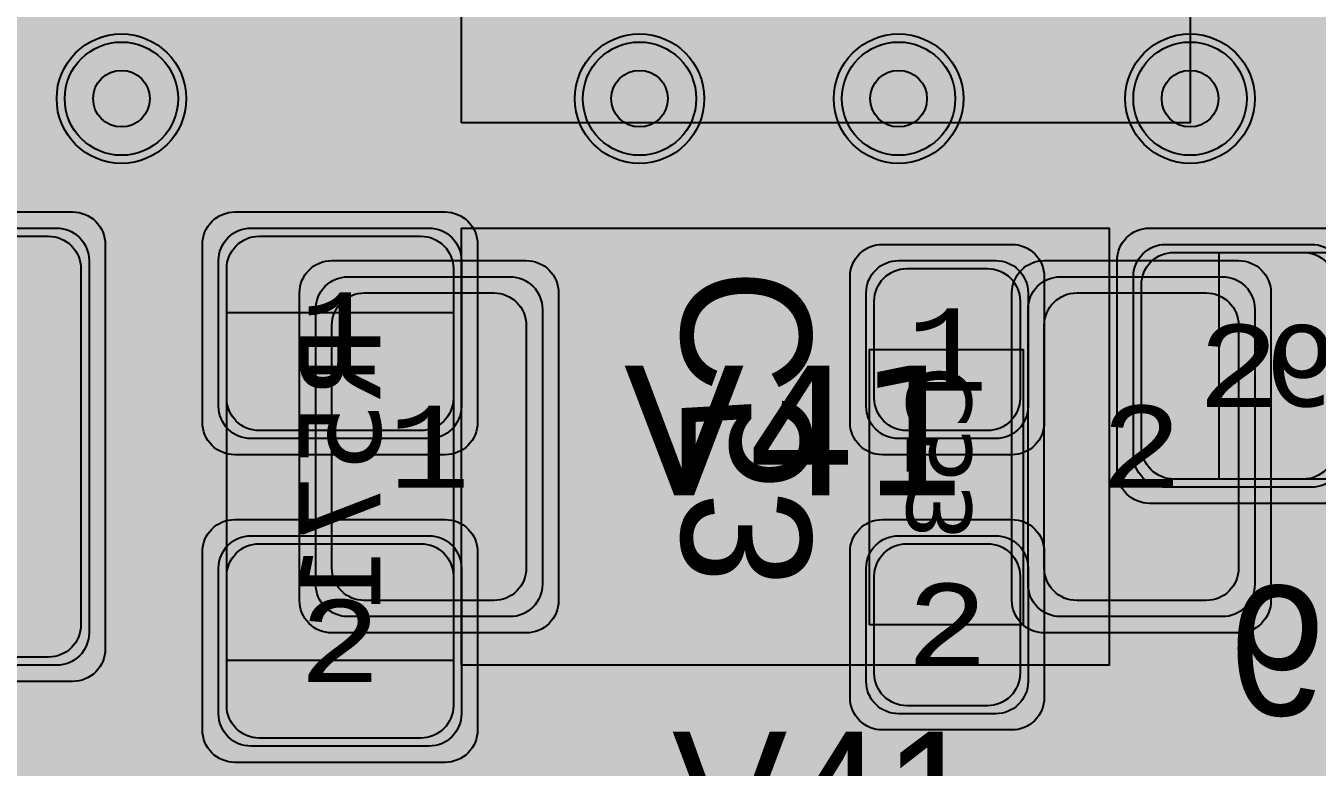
# Model space of a CAD drawing. Extents: x -28 to 199, y -61 to 255.
# Drawn here: x 25.81 to 33.79, y 199.27 to 203.85 of the extents above; entities that cross this region are included whole.
import ezdxf
from ezdxf.enums import TextEntityAlignment as Align

# ---------------------------------------------------------------- set-up
doc = ezdxf.new("R2010")
doc.units = 0
doc.header["$MEASUREMENT"] = 0
for name, color, linetype in [('ASSEMBLY_OUTLINES_BTM', 191, 'CONTINUOUS'), ('ASSEMBLY_OUTLINES_TOP', 102, 'CONTINUOUS'), ('ASSEMBLY_PART_NUMBERS_BTM', 191, 'CONTINUOUS'), ('ASSEMBLY_PART_NUMBERS_TOP', 102, 'CONTINUOUS'), ('ASSEMBLY_REF_DES_BTM', 191, 'CONTINUOUS'), ('ASSEMBLY_REF_DES_TOP', 102, 'CONTINUOUS'), ('DRILL_DRAWING', 21, 'CONTINUOUS'), ('GENERATED_SILKSCREEN_BTM', 255, 'CONTINUOUS'), ('GENERATED_SILKSCREEN_TOP', 140, 'CONTINUOUS'), ('PART_PADS_SMD_BTM', 10, 'CONTINUOUS'), ('PART_PADS_SMD_TOP', 150, 'CONTINUOUS'), ('PIN_NUMBERS_BTM', 8, 'CONTINUOUS'), ('PIN_NUMBERS_TOP', 8, 'CONTINUOUS'), ('PLACEMENT_OUTLINES_BTM', 222, 'CONTINUOUS'), ('PLACEMENT_OUTLINES_TOP', 130, 'CONTINUOUS'), ('PLANE_SHAPES_LAYER_2', 230, 'CONTINUOUS'), ('PLANE_SHAPES_LAYER_3', 81, 'CONTINUOUS'), ('SILKSCREEN_OUTLINES_BTM', 211, 'CONTINUOUS'), ('SILKSCREEN_OUTLINES_TOP', 150, 'CONTINUOUS'), ('SILKSCREEN_REF_DES_BTM', 211, 'CONTINUOUS'), ('SILKSCREEN_REF_DES_TOP', 150, 'CONTINUOUS'), ('SOLDERMASK_PADS_BTM', 12, 'CONTINUOUS'), ('SOLDERMASK_PADS_TOP', 180, 'CONTINUOUS'), ('SOLDERPASTE_PADS_BTM', 12, 'CONTINUOUS'), ('SOLDERPASTE_PADS_TOP', 180, 'CONTINUOUS'), ('TRACES_LAYER_BOTTOM', 10, 'CONTINUOUS'), ('TRACES_LAYER_TOP', 150, 'CONTINUOUS'), ('VIA_HOLES_LAYER_2', 30, 'CONTINUOUS'), ('VIA_HOLES_LAYER_3', 30, 'CONTINUOUS'), ('VIA_HOLES_LAYER_BOTTOM', 30, 'CONTINUOUS'), ('VIA_HOLES_LAYER_TOP', 30, 'CONTINUOUS'), ('VIA_PADS_LAYER_2', 230, 'CONTINUOUS'), ('VIA_PADS_LAYER_3', 81, 'CONTINUOUS'), ('VIA_PADS_LAYER_BOTTOM', 10, 'CONTINUOUS'), ('VIA_PADS_LAYER_TOP', 150, 'CONTINUOUS')]:
    doc.layers.add(name, color=color, linetype=linetype)
doc.styles.add('COURIER_NEW', font='COUR.TTF')
doc.styles.add('VERDANA', font='verdana.TTF')
doc.styles.add('VERIBEST_GERBER_0', font='txt')

msp = doc.modelspace()

# ---------------------------------------------------------------- hatches: boundary and pattern name
at = {"layer": 'PLANE_SHAPES_LAYER_2'}
h = msp.add_hatch(color=256, dxfattribs=at)
h.paths.add_polyline_path([(169.5, 129.25), (149.5, 129.25), (142.25, 122), (142.25, 90.5), (147.5, 90.5), (147.5, 80), (154, 80), (154, 69.25), (131.75, 69.25), (131.75, 73.25), (121.25, 73.25), (121.25, 81), (110.5, 81), (110.5, 125.75), (106.5, 125.75), (106.5, 128.75), (93.5, 128.75), (93.5, 120.25), (91.75, 120.25), (91.75, 121.5), (80, 121.5), (80, 118.25), (73.25, 118.25), (73.25, 124.5), (67.5, 124.5), (67.5, 128), (57.75, 128), (57.75, 120.25), (55.25, 120.25), (55.25, 121.5), (47.5, 121.5), (47.5, 119), (35, 119), (35, 134.75), (32.75, 134.75), (32.75, 159.75), (29.25, 159.75), (29.25, 175.25), (22.5, 175.25), (22.5, 195.25), (17.25, 195.25), (17.25, 198), (22.5, 198), (22.5, 216.5), (40.25, 216.5), (40.25, 235.5), (54.5, 235.5), (54.5, 254), (87.25, 254), (87.25, 236.25), (86.25, 236.25), (86.25, 228.75), (81, 228.75), (81, 218.75), (95.25, 218.75), (95.25, 194.5), (87, 194.5), (87, 172), (131.1, 172), (131.1, 208.75), (115.5, 208.75), (115.5, 213.75), (106.75, 213.75), (106.75, 218.75), (110.25, 222.25), (110.25, 226.25), (142.5, 226.25), (142.5, 221.5), (160.5, 221.5), (160.5, 240.75), (169.5, 240.75)])
h.paths.add_polyline_path([(35.5, 149.5), (41.75, 149.5), (41.75, 152), (39.25, 152), (39.25, 154), (37.75, 154), (37.75, 152), (35.5, 152)], flags=16)
h.paths.add_polyline_path([(37.5, 125.75), (37.5, 128.75), (42.75, 128.75), (42.75, 125.75)], flags=16)
h.paths.add_polyline_path([(52, 127.75), (52, 130.75), (54.25, 130.75), (54.25, 127.75)], flags=16)
h.paths.add_polyline_path([(50.75, 219.5), (50.75, 226.5), (71.75, 226.5), (71.75, 219.5)], flags=16)
h.paths.add_polyline_path([(66.5, 150.75), (66.5, 177.5), (72.25, 177.5), (72.25, 150.75)], flags=16)
h.paths.add_polyline_path([(47.25, 185.25), (73, 185.25), (73, 188.25), (70.25, 188.25), (70.25, 191), (47.25, 191)], flags=16)
h.paths.add_polyline_path([(84.5, 208), (84.5, 212.75), (85, 212.75), (85, 208)], flags=16)
h.paths.add_polyline_path([(61.5, 137.25), (87.75, 137.25), (87.75, 140.5), (84.75, 140.5), (84.75, 143), (61.5, 143)], flags=16)
h.paths.add_polyline_path([(88.75, 127), (88.75, 130), (91, 130), (91, 127)], flags=16)
h.paths.add_polyline_path([(85.5, 130.25), (85.5, 132.5), (91, 132.5), (91, 130.25)], flags=16)
h.paths.add_polyline_path([(108.75, 142.25), (135.75, 142.25), (135.75, 145.75), (132.25, 145.75), (132.25, 149), (108.75, 149)], flags=16)
h.paths.add_polyline_path([(114.25, 126.75), (140.75, 126.75), (140.75, 129.75), (137.25, 129.75), (137.25, 133), (114.25, 133)], flags=16)
h.paths.add_polyline_path([(155.25, 180.25), (166.25, 180.25), (166.25, 186.25), (152.25, 186.25), (152.25, 183), (155.25, 183)], flags=16)
at = {"layer": 'PLANE_SHAPES_LAYER_3'}
h = msp.add_hatch(color=256, dxfattribs=at)
h.paths.add_polyline_path([(169.5, 129.25), (149.5, 129.25), (142.25, 122), (142.25, 90.5), (147.5, 90.5), (147.5, 80), (154, 80), (154, 69.25), (131.75, 69.25), (131.75, 73.25), (121.25, 73.25), (121.25, 81), (110.5, 81), (110.5, 125.75), (106.5, 125.75), (106.5, 128.75), (93.5, 128.75), (93.5, 120.25), (91.75, 120.25), (91.75, 121.5), (80, 121.5), (80, 118.25), (73.25, 118.25), (73.25, 124.5), (67.5, 124.5), (67.5, 127.75), (58.25, 127.75), (58.25, 130.25), (88.75, 130.25), (88.75, 127), (91, 127), (91, 132.5), (55, 132.5), (55, 131.25), (52, 131.25), (52, 127.75), (55, 127.75), (55, 127.25), (57.75, 127.25), (57.75, 120.25), (55.25, 120.25), (55.25, 121.5), (47.5, 121.5), (47.5, 119), (35, 119), (35, 134.75), (32.75, 134.75), (32.75, 159.75), (29.25, 159.75), (29.25, 175.25), (22.5, 175.25), (22.5, 195.25), (17.25, 195.25), (17.25, 198), (22.5, 198), (22.5, 216.5), (40.25, 216.5), (40.25, 235.5), (54.5, 235.5), (54.5, 254), (87.25, 254), (87.25, 236.25), (86.25, 236.25), (86.25, 228.75), (81, 228.75), (81, 218.75), (95.25, 218.75), (95.25, 194.5), (87, 194.5), (87, 172), (131.1, 172), (131.1, 208.75), (115.5, 208.75), (115.5, 213.75), (106.75, 213.75), (106.75, 218.75), (110.25, 222.25), (110.25, 226.25), (142.5, 226.25), (142.5, 221.5), (160.5, 221.5), (160.5, 240.75), (169.5, 240.75)])
h.paths.add_polyline_path([(35.5, 149.5), (41.75, 149.5), (41.75, 152), (39.25, 152), (39.25, 154), (37.75, 154), (37.75, 152), (35.5, 152)], flags=16)
h.paths.add_polyline_path([(37.5, 125.75), (37.5, 128.75), (42.75, 128.75), (42.75, 125.75)], flags=16)
h.paths.add_polyline_path([(50.75, 219.5), (50.75, 226.5), (71.75, 226.5), (71.75, 219.5)], flags=16)
h.paths.add_polyline_path([(66.5, 150.75), (66.5, 177.5), (72.25, 177.5), (72.25, 150.75)], flags=16)
h.paths.add_polyline_path([(47.25, 185.25), (73, 185.25), (73, 188.25), (70.25, 188.25), (70.25, 191), (47.25, 191)], flags=16)
h.paths.add_polyline_path([(84.5, 208), (84.5, 212.75), (85, 212.75), (85, 208)], flags=16)
h.paths.add_polyline_path([(61.5, 137.25), (87.75, 137.25), (87.75, 140.5), (84.75, 140.5), (84.75, 143), (61.5, 143)], flags=16)
h.paths.add_polyline_path([(108.75, 142.25), (135.75, 142.25), (135.75, 145.75), (132.25, 145.75), (132.25, 149), (108.75, 149)], flags=16)
h.paths.add_polyline_path([(114.25, 126.75), (140.75, 126.75), (140.75, 129.75), (137.25, 129.75), (137.25, 133), (114.25, 133)], flags=16)
h.paths.add_polyline_path([(155.25, 180.25), (166.25, 180.25), (166.25, 186.25), (152.25, 186.25), (152.25, 183), (155.25, 183)], flags=16)
at = {"layer": 'VIA_HOLES_LAYER_2'}
h = msp.add_hatch(color=256, dxfattribs=at)
edge = h.paths.add_edge_path()
edge.add_arc((26.4, 203.4), 0.175, 0, 360)
h = msp.add_hatch(color=256, dxfattribs=at)
edge = h.paths.add_edge_path()
edge.add_arc((29.6, 203.4), 0.175, 0, 360)
h = msp.add_hatch(color=256, dxfattribs=at)
edge = h.paths.add_edge_path()
edge.add_arc((31.2, 203.4), 0.175, 0, 360)
h = msp.add_hatch(color=256, dxfattribs=at)
edge = h.paths.add_edge_path()
edge.add_arc((33, 203.4), 0.175, 0, 360)
at = {"layer": 'VIA_HOLES_LAYER_3'}
h = msp.add_hatch(color=256, dxfattribs=at)
edge = h.paths.add_edge_path()
edge.add_arc((26.4, 203.4), 0.175, 0, 360)
h = msp.add_hatch(color=256, dxfattribs=at)
edge = h.paths.add_edge_path()
edge.add_arc((29.6, 203.4), 0.175, 0, 360)
h = msp.add_hatch(color=256, dxfattribs=at)
edge = h.paths.add_edge_path()
edge.add_arc((31.2, 203.4), 0.175, 0, 360)
h = msp.add_hatch(color=256, dxfattribs=at)
edge = h.paths.add_edge_path()
edge.add_arc((33, 203.4), 0.175, 0, 360)
at = {"layer": 'VIA_HOLES_LAYER_BOTTOM'}
h = msp.add_hatch(color=256, dxfattribs=at)
edge = h.paths.add_edge_path()
edge.add_arc((26.4, 203.4), 0.175, 0, 360)
h = msp.add_hatch(color=256, dxfattribs=at)
edge = h.paths.add_edge_path()
edge.add_arc((29.6, 203.4), 0.175, 0, 360)
h = msp.add_hatch(color=256, dxfattribs=at)
edge = h.paths.add_edge_path()
edge.add_arc((31.2, 203.4), 0.175, 0, 360)
h = msp.add_hatch(color=256, dxfattribs=at)
edge = h.paths.add_edge_path()
edge.add_arc((33, 203.4), 0.175, 0, 360)
at = {"layer": 'VIA_HOLES_LAYER_TOP'}
h = msp.add_hatch(color=256, dxfattribs=at)
edge = h.paths.add_edge_path()
edge.add_arc((26.4, 203.4), 0.175, 0, 360)
h = msp.add_hatch(color=256, dxfattribs=at)
edge = h.paths.add_edge_path()
edge.add_arc((29.6, 203.4), 0.175, 0, 360)
h = msp.add_hatch(color=256, dxfattribs=at)
edge = h.paths.add_edge_path()
edge.add_arc((31.2, 203.4), 0.175, 0, 360)
h = msp.add_hatch(color=256, dxfattribs=at)
edge = h.paths.add_edge_path()
edge.add_arc((33, 203.4), 0.175, 0, 360)

# ---------------------------------------------------------------- linework, layer by layer
at = {"layer": 'ASSEMBLY_OUTLINES_BTM'}
for points in [[(33.18, 201.05), (33.18, 202.45), (35.33, 202.45), (35.33, 201.05)], [(27.05, 199.93), (27.05, 202.08), (28.45, 202.08), (28.45, 199.93)], [(31.02, 200.15), (31.02, 201.85), (31.97, 201.85), (31.97, 200.15)]]:
    msp.add_lwpolyline(points, close=True, dxfattribs=at)
at = {"layer": 'ASSEMBLY_OUTLINES_TOP', "const_width": 0.1}
for points in [[(28.5, 203.25), (28.5, 207.25), (33, 207.25), (33, 203.25)], [(28.5, 199.9), (28.5, 202.6), (32.5, 202.6), (32.5, 199.9)]]:
    msp.add_lwpolyline(points, close=True, dxfattribs=at)
at = {"layer": 'ASSEMBLY_OUTLINES_TOP'}
for points, const_width in [([(32.25, 203.5), (32.25, 207)], 0.2), ([(29, 202.4), (29, 200.15)], 0.25)]:
    msp.add_lwpolyline(points, dxfattribs=dict(at, const_width=const_width))
at = {"layer": 'GENERATED_SILKSCREEN_BTM', "const_width": 0.15}
for points in [[(25.750005, 199.9, -0.4142135624), (25.75, 199.899995), (25.720415, 199.899995, 9.2709e-06), (25.720417, 199.900005), (25.749995, 199.900005), (25.749995, 203.599995), (25.720417, 203.599995, 9.2709e-06), (25.720415, 203.600005), (25.75, 203.600005, -0.4142135624), (25.750005, 203.6), (25.750005, 199.9)], [(27.050005, 200.730492, 1.10969e-05), (27.049995, 200.730485), (27.049995, 201.269515, 1.10969e-05), (27.050005, 201.269508), (27.050005, 200.730492)], [(28.450005, 200.730485, 1.10969e-05), (28.449995, 200.730492), (28.449995, 201.269508, 1.10969e-05), (28.450005, 201.269515), (28.450005, 200.730485)], [(31.020005, 200.707911, 1.22306e-05), (31.019995, 200.707902), (31.019995, 201.292098, 1.22306e-05), (31.020005, 201.292089), (31.020005, 200.707911)], [(31.970005, 200.716156, 1.1642e-05), (31.969995, 200.716164), (31.969995, 201.283836, 1.1642e-05), (31.970005, 201.283844), (31.970005, 200.716156)]]:
    msp.add_lwpolyline(points, format="xyb", dxfattribs=at)
for points in [[(30.6536, 202.1), (30.544, 202.2344), (30.5416, 202.2384), (30.5384, 202.2392), (30.5352, 202.2408), (30.5312, 202.2416), (29.9824, 202.2416), (29.9784, 202.2408), (29.9752, 202.2392), (29.9736, 202.2376), (29.972, 202.2368), (29.9696, 202.2344), (29.86, 202.1), (29.8592, 202.0976), (29.8584, 202.0952), (29.8576, 202.0944), (29.8568, 202.0912), (29.8568, 201.8216), (29.8576, 201.8176), (29.8584, 201.816), (29.8592, 201.8136), (29.86, 201.8112), (29.9696, 201.676), (29.9736, 201.6728), (29.98, 201.6712), (29.984, 201.672), (29.9888, 201.6736), (29.992, 201.676), (29.9952, 201.68), (29.9976, 201.684), (29.9984, 201.688), (29.9984, 201.692), (29.996, 201.6952), (29.8896, 201.8272), (29.8896, 202.0856), (29.9904, 202.2088), (30.5232, 202.2088), (30.624, 202.0856), (30.624, 201.8272), (30.5176, 201.6952), (30.516, 201.692), (30.5152, 201.688), (30.516, 201.684), (30.5184, 201.68), (30.5216, 201.676), (30.5256, 201.6736), (30.5296, 201.672), (30.5352, 201.6712), (30.54, 201.6728), (30.544, 201.676), (30.6536, 201.8112), (30.6552, 201.8144), (30.656, 201.8152), (30.656, 201.8176), (30.6568, 201.8184), (30.6568, 201.8192), (30.6568, 201.8216), (30.6568, 202.0912), (30.656, 202.0944), (30.6552, 202.0976), (30.6536, 202.1)], [(30.132, 201.3368), (30.1328, 201.34), (30.1336, 201.3424), (30.1352, 201.3456), (30.2232, 201.4544), (29.8896, 201.4544), (29.8896, 200.932), (29.888, 200.9264), (29.8848, 200.9216), (29.8792, 200.9192), (29.8736, 200.9184), (29.8672, 200.9192), (29.8616, 200.9216), (29.8584, 200.9264), (29.8568, 200.932), (29.8568, 201.472), (29.8584, 201.4776), (29.8624, 201.4816), (29.8672, 201.4864), (29.8728, 201.488), (30.2576, 201.488), (30.2632, 201.4872), (30.2672, 201.4848), (30.2696, 201.4816), (30.2712, 201.476), (30.2728, 201.472), (30.2736, 201.4688), (30.2728, 201.4648), (30.2704, 201.4616), (30.164, 201.3312), (30.164, 201.0728), (30.2656, 200.948), (30.5232, 200.948), (30.6232, 201.0728), (30.6232, 201.3312), (30.5176, 201.4616), (30.5152, 201.4672), (30.5152, 201.472), (30.5184, 201.4768), (30.5224, 201.4816), (30.528, 201.4848), (30.5336, 201.4856), (30.5368, 201.4856), (30.5392, 201.4848), (30.5432, 201.4808), (30.6536, 201.3456), (30.6552, 201.3432), (30.6552, 201.34), (30.6568, 201.3368), (30.6568, 201.0672), (30.6568, 201.0648), (30.656, 201.064), (30.656, 201.0632), (30.6552, 201.0616), (30.6552, 201.06), (30.6536, 201.0568), (30.5432, 200.9216), (30.5408, 200.9192), (30.5392, 200.9184), (30.5344, 200.9168), (30.5312, 200.916), (30.2576, 200.916), (30.2544, 200.9168), (30.2496, 200.9184), (30.248, 200.9184), (30.2472, 200.9192), (30.2456, 200.9208), (30.244, 200.9216), (30.1352, 201.0568), (30.1336, 201.0608), (30.1328, 201.0632), (30.132, 201.0672), (30.132, 201.3368)], [(30.6536, 200.5896), (30.544, 200.7248), (30.54, 200.7288), (30.5376, 200.7296), (30.5352, 200.7296), (30.5296, 200.7288), (30.524, 200.7256), (30.52, 200.7216), (30.5168, 200.7168), (30.516, 200.7112), (30.5176, 200.7056), (30.624, 200.5752), (30.624, 200.3168), (30.5232, 200.192), (30.3744, 200.192), (30.2728, 200.3152), (30.2728, 200.448), (30.2712, 200.4544), (30.268, 200.4584), (30.2624, 200.4608), (30.2568, 200.4616), (30.2512, 200.4608), (30.2456, 200.4584), (30.2424, 200.4544), (30.2408, 200.448), (30.2408, 200.3152), (30.1392, 200.192), (29.9904, 200.192), (29.8896, 200.3168), (29.8896, 200.5752), (29.996, 200.7056), (29.9976, 200.7112), (29.9968, 200.7168), (29.9944, 200.7216), (29.9896, 200.7256), (29.9848, 200.7288), (29.9792, 200.7296), (29.976, 200.7296), (29.9736, 200.7288), (29.9696, 200.7248), (29.86, 200.5896), (29.8592, 200.5872), (29.8584, 200.5848), (29.8576, 200.584), (29.8568, 200.5808), (29.8568, 200.3112), (29.8576, 200.3072), (29.8584, 200.3056), (29.8592, 200.3032), (29.86, 200.3008), (29.9696, 200.1656), (29.9736, 200.1632), (29.9768, 200.1624), (29.9792, 200.1608), (29.9824, 200.16), (30.1472, 200.16), (30.1496, 200.1608), (30.1552, 200.1624), (30.1592, 200.1632), (30.1608, 200.1656), (30.2568, 200.2832), (30.3528, 200.1656), (30.3544, 200.1648), (30.356, 200.1632), (30.3568, 200.1624), (30.3584, 200.1624), (30.364, 200.1608), (30.3664, 200.16), (30.5312, 200.16), (30.5352, 200.1608), (30.5384, 200.1624), (30.5416, 200.1632), (30.544, 200.1656), (30.6536, 200.3008), (30.6552, 200.304), (30.656, 200.3048), (30.656, 200.3072), (30.6568, 200.308), (30.6568, 200.3088), (30.6568, 200.3112), (30.6568, 200.5808), (30.656, 200.584), (30.6552, 200.5872), (30.6536, 200.5896)], [(33.2824, 199.5796), (33.4168, 199.6892), (33.4192, 199.6908), (33.4208, 199.6932), (33.4216, 199.698), (33.4208, 199.7036), (33.4184, 199.7092), (33.4144, 199.7132), (33.4096, 199.7164), (33.404, 199.7172), (33.3984, 199.7156), (33.268, 199.6092), (33.0096, 199.6092), (32.8848, 199.71), (32.8848, 199.9972), (32.9936, 199.9092), (32.9968, 199.9076), (32.9976, 199.9068), (33, 199.906), (33.0032, 199.906), (33.2728, 199.906), (33.276, 199.906), (33.2808, 199.9076), (33.2824, 199.9092), (33.4168, 200.018), (33.4192, 200.0188), (33.42, 200.0204), (33.4216, 200.0228), (33.4232, 200.0284), (33.424, 200.0316), (33.424, 200.2508), (33.4232, 200.2548), (33.4216, 200.258), (33.42, 200.2604), (33.4192, 200.2612), (33.4168, 200.2636), (33.2824, 200.3732), (33.2792, 200.374), (33.2776, 200.3748), (33.276, 200.3756), (33.2728, 200.3764), (33.0032, 200.3764), (33, 200.3756), (32.9984, 200.3748), (32.996, 200.374), (32.9928, 200.3732), (32.8584, 200.2636), (32.856, 200.2596), (32.8552, 200.2564), (32.8536, 200.254), (32.8528, 200.2508), (32.8528, 199.702), (32.8536, 199.6996), (32.8552, 199.694), (32.856, 199.6924), (32.8584, 199.6892), (32.9928, 199.5796), (32.9968, 199.578), (32.9976, 199.5772), (33, 199.5772), (33.0008, 199.5764), (33.0016, 199.5764), (33.0032, 199.5764), (33.2728, 199.5764), (33.276, 199.5772), (33.2792, 199.578), (33.2824, 199.5796)], [(33.7488, 200.3732), (33.6144, 200.2636), (33.6112, 200.2596), (33.6096, 200.2532), (33.6104, 200.2484), (33.612, 200.2444), (33.6144, 200.2412), (33.6184, 200.238), (33.6224, 200.2356), (33.6264, 200.2348), (33.6304, 200.2348), (33.6336, 200.2372), (33.7648, 200.3436), (34.024, 200.3436)], [(34.0288, 200.3764), (33.7592, 200.3764), (33.756, 200.3756), (33.7544, 200.3748), (33.752, 200.374), (33.7488, 200.3732)], [(33.3912, 200.2428), (33.3912, 200.0396), (33.268, 199.938), (33.0096, 199.938), (32.8848, 200.0396), (32.8848, 200.2428), (33.0096, 200.3436), (33.268, 200.3436), (33.3912, 200.2428)], [(34.0288, 200.0476), (33.7592, 200.0476), (33.756, 200.0468), (33.756, 200.046), (33.7544, 200.046), (33.752, 200.0452), (33.7496, 200.0444), (33.6144, 199.9356), (33.6136, 199.9332), (33.612, 199.9324), (33.6112, 199.9316), (33.6112, 199.93), (33.6096, 199.9244), (33.6088, 199.922), (33.6088, 199.702), (33.6096, 199.698), (33.6112, 199.6948), (33.612, 199.6916), (33.6144, 199.6892), (33.7488, 199.5796), (33.7528, 199.578), (33.7536, 199.5772), (33.756, 199.5772), (33.7568, 199.5764), (33.7576, 199.5764), (33.7592, 199.5764), (34.0288, 199.5764)], [(34.1472, 199.914), (34.1472, 199.71), (34.024, 199.6092), (33.7656, 199.6092), (33.6408, 199.71), (33.6408, 199.914), (33.7656, 200.0156), (34.024, 200.0156), (34.1472, 199.914)]]:
    msp.add_lwpolyline(points, dxfattribs=at)
at = {"layer": 'GENERATED_SILKSCREEN_TOP'}
for points, const_width in [([(29.202353, 203.249995), (28.5, 203.249995, -0.4142135624), (28.499995, 203.25), (28.499995, 204.025), (28.500005, 204.025), (28.500005, 203.250005), (29.202349, 203.250005, 6.3355e-06), (29.202353, 203.249995)], 0.15), ([(33.000005, 203.825, 5.8824e-06), (32.999995, 203.825), (32.999995, 204.025), (33.000005, 204.025), (33.000005, 203.825)], 0.15), ([(30.802353, 203.249995), (29.997647, 203.249995, 6.3355e-06), (29.997651, 203.250005), (30.802349, 203.250005, 6.3355e-06), (30.802353, 203.249995)], 0.15), ([(32.602353, 203.249995), (31.597647, 203.249995, 6.3355e-06), (31.597651, 203.250005), (32.602349, 203.250005, 6.3355e-06), (32.602353, 203.249995)], 0.15), ([(32.500005, 202.375), (32.499995, 202.375), (32.499995, 202.599995), (28.500005, 202.599995), (28.500005, 202.375), (28.499995, 202.375), (28.499995, 202.6, -0.4142135624), (28.5, 202.600005), (32.5, 202.600005, -0.4142135624), (32.500005, 202.6), (32.500005, 202.375)], 0.15), ([(29.000005, 202.35617, 9.851e-06), (28.999995, 202.356178), (28.999995, 202.4, -1), (29.000005, 202.4), (29.000005, 202.35617)], 0.25), ([(32.500005, 199.9, -0.4142135624), (32.5, 199.899995), (28.5, 199.899995, -0.4142135624), (28.499995, 199.9), (28.499995, 200.125), (28.500005, 200.125), (28.500005, 199.900005), (32.499995, 199.900005), (32.499995, 200.125), (32.500005, 200.125), (32.500005, 199.9)], 0.15)]:
    msp.add_lwpolyline(points, format="xyb", dxfattribs=dict(at, const_width=const_width))
for points, const_width in [([(27, 202.4), (27, 200.15)], 0.25), ([(31.7064, 198.7092), (31.7064, 199.4604), (31.7056, 199.466), (31.7032, 199.47), (31.6992, 199.4724), (31.6936, 199.4732), (31.6896, 199.474), (31.6856, 199.474), (31.6824, 199.4724), (31.6792, 199.4692), (31.5232, 199.25), (31.5208, 199.2444), (31.5208, 199.2388), (31.5232, 199.234), (31.5272, 199.23), (31.532, 199.2268), (31.5376, 199.2252), (31.5408, 199.2252), (31.5432, 199.226), (31.5472, 199.2308), (31.6752, 199.41), (31.6752, 198.7092)], 0.15), ([(30.7192, 198.9676), (31.1496, 199.3964), (31.1496, 198.9676), (30.7192, 198.9676)], 0.15), ([(30.1912, 198.6876), (29.9312, 199.4548), (29.9304, 199.4612), (29.9328, 199.466), (29.9376, 199.47), (29.9432, 199.4732), (29.9488, 199.474), (29.9544, 199.4732), (29.9592, 199.4708), (29.9624, 199.4652), (30.216, 198.7108), (30.4712, 199.4652), (30.4744, 199.4708), (30.4792, 199.4732), (30.4848, 199.474), (30.4904, 199.4732), (30.496, 199.47), (30.5, 199.466), (30.5016, 199.4612), (30.5008, 199.4548), (30.2424, 198.6876)], 0.15), ([(31.1816, 198.9676), (31.1816, 199.438), (31.1808, 199.442), (31.1784, 199.4452), (31.1752, 199.4484), (31.1712, 199.4508), (31.1664, 199.4524), (31.1616, 199.4532), (31.1576, 199.4524), (31.1536, 199.4492), (30.668, 198.9636)], 0.15)]:
    msp.add_lwpolyline(points, dxfattribs=dict(at, const_width=const_width))
at = {"layer": 'PART_PADS_SMD_BTM'}
for points in [[(28.5, 201.5, -0.4142135624), (28.3, 201.3), (27.2, 201.3, -0.4142135624), (27, 201.5), (27, 202.4, -0.4142135624), (27.2, 202.6), (28.3, 202.6, -0.4142135624), (28.5, 202.4)], [(32.85, 201, -0.4142135624), (32.65, 201.2), (32.65, 202.3, -0.4142135624), (32.85, 202.5), (33.75, 202.5, -0.4142135624), (33.95, 202.3), (33.95, 201.2, -0.4142135624), (33.75, 201)], [(31.8, 202.4, -0.4142135624), (32, 202.2), (32, 201.5, -0.4142135624), (31.8, 201.3), (31.2, 201.3, -0.4142135624), (31, 201.5), (31, 202.2, -0.4142135624), (31.2, 202.4)], [(28.5, 199.6, -0.4142135624), (28.3, 199.4), (27.2, 199.4, -0.4142135624), (27, 199.6), (27, 200.5, -0.4142135624), (27.2, 200.7), (28.3, 200.7, -0.4142135624), (28.5, 200.5)], [(31.8, 200.7, -0.4142135624), (32, 200.5), (32, 199.8, -0.4142135624), (31.8, 199.6), (31.2, 199.6, -0.4142135624), (31, 199.8), (31, 200.5, -0.4142135624), (31.2, 200.7)]]:
    msp.add_lwpolyline(points, format="xyb", close=True, dxfattribs=at)
at = {"layer": 'PART_PADS_SMD_TOP'}
for points in [[(24.8, 199.9, -0.4142135624), (24.6, 200.1), (24.6, 202.4, -0.4142135624), (24.8, 202.6), (26, 202.6, -0.4142135624), (26.2, 202.4), (26.2, 200.1, -0.4142135624), (26, 199.9)], [(27.8, 200.2, -0.4142135624), (27.6, 200.4), (27.6, 202.1, -0.4142135624), (27.8, 202.3), (28.8, 202.3, -0.4142135624), (29, 202.1), (29, 200.4, -0.4142135624), (28.8, 200.2)], [(32.2, 200.2, -0.4142135624), (32, 200.4), (32, 202.1, -0.4142135624), (32.2, 202.3), (33.2, 202.3, -0.4142135624), (33.4, 202.1), (33.4, 200.4, -0.4142135624), (33.2, 200.2)]]:
    msp.add_lwpolyline(points, format="xyb", close=True, dxfattribs=at)
at = {"layer": 'PLACEMENT_OUTLINES_BTM'}
for points in [[(33.18, 201.05), (33.18, 202.45), (35.33, 202.45), (35.33, 201.05)], [(27.05, 199.93), (27.05, 202.08), (28.45, 202.08), (28.45, 199.93)], [(31.02, 200.15), (31.02, 201.85), (31.97, 201.85), (31.97, 200.15)]]:
    msp.add_lwpolyline(points, close=True, dxfattribs=at)
at = {"layer": 'PLACEMENT_OUTLINES_TOP'}
for points in [[(28.5, 203.25), (28.5, 207.25), (33, 207.25), (33, 203.25)], [(28.5, 199.9), (28.5, 202.6), (32.5, 202.6), (32.5, 199.9)]]:
    msp.add_lwpolyline(points, close=True, dxfattribs=at)
at = {"layer": 'SILKSCREEN_OUTLINES_BTM'}
for points in [[(33.18, 201.05), (33.18, 202.45), (35.33, 202.45), (35.33, 201.05)], [(27.05, 199.93), (27.05, 202.08), (28.45, 202.08), (28.45, 199.93)], [(31.02, 200.15), (31.02, 201.85), (31.97, 201.85), (31.97, 200.15)]]:
    msp.add_lwpolyline(points, close=True, dxfattribs=at)
at = {"layer": 'SILKSCREEN_OUTLINES_TOP'}
for points in [[(28.5, 203.25), (28.5, 207.25), (33, 207.25), (33, 203.25)], [(28.5, 199.9), (28.5, 202.6), (32.5, 202.6), (32.5, 199.9)]]:
    msp.add_lwpolyline(points, close=True, dxfattribs=at)
at = {"layer": 'SILKSCREEN_OUTLINES_TOP', "const_width": 0.25}
for points in [[(27, 202.4), (27, 200.15)], [(29, 202.4), (29, 200.15)]]:
    msp.add_lwpolyline(points, dxfattribs=at)
at = {"layer": 'SOLDERMASK_PADS_BTM'}
for points in [[(28.6, 201.4, -0.4142135624), (28.4, 201.2), (27.1, 201.2, -0.4142135624), (26.9, 201.4), (26.9, 202.5, -0.4142135624), (27.1, 202.7), (28.4, 202.7, -0.4142135624), (28.6, 202.5)], [(32.75, 200.9, -0.4142135624), (32.55, 201.1), (32.55, 202.4, -0.4142135624), (32.75, 202.6), (33.85, 202.6, -0.4142135624), (34.05, 202.4), (34.05, 201.1, -0.4142135624), (33.85, 200.9)], [(31.9, 202.5, -0.4142135624), (32.1, 202.3), (32.1, 201.4, -0.4142135624), (31.9, 201.2), (31.1, 201.2, -0.4142135624), (30.9, 201.4), (30.9, 202.3, -0.4142135624), (31.1, 202.5)], [(28.6, 199.5, -0.4142135624), (28.4, 199.3), (27.1, 199.3, -0.4142135624), (26.9, 199.5), (26.9, 200.6, -0.4142135624), (27.1, 200.8), (28.4, 200.8, -0.4142135624), (28.6, 200.6)], [(31.9, 200.8, -0.4142135624), (32.1, 200.6), (32.1, 199.7, -0.4142135624), (31.9, 199.5), (31.1, 199.5, -0.4142135624), (30.9, 199.7), (30.9, 200.6, -0.4142135624), (31.1, 200.8)]]:
    msp.add_lwpolyline(points, format="xyb", close=True, dxfattribs=at)
at = {"layer": 'SOLDERMASK_PADS_TOP'}
for points in [[(24.7, 199.8, -0.4142135624), (24.5, 200), (24.5, 202.5, -0.4142135624), (24.7, 202.7), (26.1, 202.7, -0.4142135624), (26.3, 202.5), (26.3, 200, -0.4142135624), (26.1, 199.8)], [(27.7, 200.1, -0.4142135624), (27.5, 200.3), (27.5, 202.2, -0.4142135624), (27.7, 202.4), (28.9, 202.4, -0.4142135624), (29.1, 202.2), (29.1, 200.3, -0.4142135624), (28.9, 200.1)], [(32.1, 200.1, -0.4142135624), (31.9, 200.3), (31.9, 202.2, -0.4142135624), (32.1, 202.4), (33.3, 202.4, -0.4142135624), (33.5, 202.2), (33.5, 200.3, -0.4142135624), (33.3, 200.1)]]:
    msp.add_lwpolyline(points, format="xyb", close=True, dxfattribs=at)
at = {"layer": 'SOLDERPASTE_PADS_BTM'}
for points in [[(28.45, 201.55, -0.4142135624), (28.25, 201.35), (27.25, 201.35, -0.4142135624), (27.05, 201.55), (27.05, 202.35, -0.4142135624), (27.25, 202.55), (28.25, 202.55, -0.4142135624), (28.45, 202.35)], [(32.9, 201.05, -0.4142135624), (32.7, 201.25), (32.7, 202.25, -0.4142135624), (32.9, 202.45), (33.7, 202.45, -0.4142135624), (33.9, 202.25), (33.9, 201.25, -0.4142135624), (33.7, 201.05)], [(31.75, 202.35, -0.4142135624), (31.95, 202.15), (31.95, 201.55, -0.4142135624), (31.75, 201.35), (31.25, 201.35, -0.4142135624), (31.05, 201.55), (31.05, 202.15, -0.4142135624), (31.25, 202.35)], [(28.45, 199.65, -0.4142135624), (28.25, 199.45), (27.25, 199.45, -0.4142135624), (27.05, 199.65), (27.05, 200.45, -0.4142135624), (27.25, 200.65), (28.25, 200.65, -0.4142135624), (28.45, 200.45)], [(31.75, 200.65, -0.4142135624), (31.95, 200.45), (31.95, 199.85, -0.4142135624), (31.75, 199.65), (31.25, 199.65, -0.4142135624), (31.05, 199.85), (31.05, 200.45, -0.4142135624), (31.25, 200.65)]]:
    msp.add_lwpolyline(points, format="xyb", close=True, dxfattribs=at)
at = {"layer": 'SOLDERPASTE_PADS_TOP'}
for points in [[(24.85, 199.95, -0.4142135624), (24.65, 200.15), (24.65, 202.35, -0.4142135624), (24.85, 202.55), (25.95, 202.55, -0.4142135624), (26.15, 202.35), (26.15, 200.15, -0.4142135624), (25.95, 199.95)], [(27.9, 200.3, -0.4142135624), (27.7, 200.5), (27.7, 202, -0.4142135624), (27.9, 202.2), (28.7, 202.2, -0.4142135624), (28.9, 202), (28.9, 200.5, -0.4142135624), (28.7, 200.3)], [(32.3, 200.3, -0.4142135624), (32.1, 200.5), (32.1, 202, -0.4142135624), (32.3, 202.2), (33.1, 202.2, -0.4142135624), (33.3, 202), (33.3, 200.5, -0.4142135624), (33.1, 200.3)]]:
    msp.add_lwpolyline(points, format="xyb", close=True, dxfattribs=at)
at = {"layer": 'TRACES_LAYER_BOTTOM', "const_width": 0.5}
for points in [[(27.75, 201.95), (27.75, 203.35), (27.81, 203.41), (27.81, 204.75)], [(29.6, 203.4), (29.53, 203.47), (29.53, 204.75)], [(31.25, 204.75), (31.25, 203.45), (31.2, 203.4)], [(33, 203.4), (32.97, 203.43), (32.97, 204.75)], [(26.4, 203.4), (26.05, 203.05), (24.25, 203.05)], [(29.6, 203.4), (29.6, 200.582186), (29.067814, 200.05), (27.75, 200.05)], [(31.2, 203.4), (31.5, 203.1), (31.5, 201.85)], [(33, 203.4), (33.3, 203.1), (33.3, 201.75)], [(33.3, 200.345633), (33.3, 201.75)], [(38, 201.1), (38, 200.362416), (36.373, 200.362416), (36.356217, 200.345633), (33.3, 200.345633)], [(24.25, 200.45), (26.323, 200.45), (26.723, 200.05), (27.75, 200.05)], [(33.3, 200.345633), (33.270396, 200.345633), (33.074763, 200.15), (31.5, 200.15)]]:
    msp.add_lwpolyline(points, dxfattribs=at)
at = {"layer": 'TRACES_LAYER_TOP', "const_width": 0.5}
for points in [[(28.6, 205.25), (29.57184, 205.25), (29.57184, 203.42816), (29.6, 203.4)], [(33, 203.4), (32.9, 203.5), (32.9, 205.25)], [(29.6, 203.4), (29.156644, 202.956644), (29.105001, 202.956644), (28.725357, 202.577), (28.725357, 201.25), (28.3, 201.25)], [(32.7, 201.25), (32.7, 201.6), (31.862709, 202.437291), (31.862709, 202.74372), (31.649785, 202.956644), (31.643356, 202.956644), (31.2, 203.4)], [(25.4, 201.25), (28.3, 201.25)]]:
    msp.add_lwpolyline(points, dxfattribs=at)
at = {"layer": 'VIA_HOLES_LAYER_2'}
for centre in [(26.4, 203.4), (29.6, 203.4), (31.2, 203.4), (33, 203.4)]:
    msp.add_circle(centre, 0.175, dxfattribs=at)
at = {"layer": 'VIA_HOLES_LAYER_3'}
for centre in [(26.4, 203.4), (29.6, 203.4), (31.2, 203.4), (33, 203.4)]:
    msp.add_circle(centre, 0.175, dxfattribs=at)
at = {"layer": 'VIA_HOLES_LAYER_BOTTOM'}
for centre in [(26.4, 203.4), (29.6, 203.4), (31.2, 203.4), (33, 203.4)]:
    msp.add_circle(centre, 0.175, dxfattribs=at)
at = {"layer": 'VIA_HOLES_LAYER_TOP'}
for centre in [(26.4, 203.4), (29.6, 203.4), (31.2, 203.4), (33, 203.4)]:
    msp.add_circle(centre, 0.175, dxfattribs=at)
at = {"layer": 'VIA_PADS_LAYER_2'}
for centre in [(26.4, 203.4), (29.6, 203.4), (31.2, 203.4), (33, 203.4)]:
    msp.add_circle(centre, 0.4, dxfattribs=at)
at = {"layer": 'VIA_PADS_LAYER_3'}
for centre in [(26.4, 203.4), (29.6, 203.4), (31.2, 203.4), (33, 203.4)]:
    msp.add_circle(centre, 0.4, dxfattribs=at)
at = {"layer": 'VIA_PADS_LAYER_BOTTOM'}
for centre in [(26.4, 203.4), (29.6, 203.4), (31.2, 203.4), (33, 203.4)]:
    msp.add_circle(centre, 0.35, dxfattribs=at)
at = {"layer": 'VIA_PADS_LAYER_TOP'}
for centre in [(26.4, 203.4), (29.6, 203.4), (31.2, 203.4), (33, 203.4)]:
    msp.add_circle(centre, 0.35, dxfattribs=at)

# ---------------------------------------------------------------- texts
at = {"layer": 'ASSEMBLY_PART_NUMBERS_BTM', "style": 'VERIBEST_GERBER_0', "text_generation_flag": 2}
for s, p in [('C3225X7S1H106M250AB', (30.79, 221.75)), ('GRM1885C1H471JA01D', (25.29, 207.5)), ('ERJ-6ENF2671V', (27.29, 207.25)), ('ERJ-6ENF28R7V', (30.29, 201))]:
    msp.add_text(s, height=2.032, rotation=90, dxfattribs=at).set_placement(p, align=Align.TOP_LEFT)
for s, p in [('CL21B106KOQNNNE', (59.5, 204.54)), ('BA00DD0WHFP-TR', (31.25, 202.21))]:
    msp.add_text(s, height=2.032, dxfattribs=at).set_placement(p, align=Align.TOP_LEFT)
at = {"layer": 'ASSEMBLY_PART_NUMBERS_TOP', "style": 'VERIBEST_GERBER_0'}
for s, p in [('ERJ-3GEY0R00V', (16.25, 204.71)), ('CL10B104KB8SFNC', (17.75, 199.79))]:
    msp.add_text(s, height=2.032, dxfattribs=at).set_placement(p, align=Align.TOP_LEFT)
at = {"layer": 'ASSEMBLY_REF_DES_BTM', "style": 'VERDANA', "text_generation_flag": 2}
msp.add_text('R569', height=0.5, dxfattribs=at).set_placement((35.25, 202), align=Align.TOP_LEFT)
for s, height, p in [('R571', 0.5, (27.5, 202)), ('C53', 0.4, (31.25, 201.75))]:
    msp.add_text(s, height=height, rotation=90, dxfattribs=at).set_placement(p, align=Align.TOP_LEFT)
at = {"layer": 'ASSEMBLY_REF_DES_TOP', "style": 'VERDANA'}
msp.add_text('V41', height=0.8, dxfattribs=at).set_placement((29.5, 201.75), align=Align.TOP_LEFT)
at = {"layer": 'DRILL_DRAWING', "style": 'VERIBEST_GERBER_0'}
for p in [(26.4, 203.4), (29.6, 203.4), (31.2, 203.4), (33, 203.4)]:
    msp.add_text('A', height=2, dxfattribs=at).set_placement(p, align=Align.MIDDLE_CENTER)
at = {"layer": 'PIN_NUMBERS_BTM', "style": 'COURIER_NEW'}
for s, p in [('1', (27.75, 201.95)), ('1', (31.5, 201.85)), ('2', (33.3, 201.75)), ('1', (28.3, 201.25)), ('2', (32.7, 201.25)), ('2', (31.5, 200.15)), ('2', (27.75, 200.05))]:
    msp.add_text(s, height=0.508, dxfattribs=at).set_placement(p, align=Align.MIDDLE_CENTER)
at = {"layer": 'PIN_NUMBERS_TOP', "style": 'COURIER_NEW'}
for s, p in [('1', (27.75, 201.95)), ('1', (31.5, 201.85)), ('2', (33.3, 201.75)), ('1', (28.3, 201.25)), ('2', (32.7, 201.25)), ('2', (31.5, 200.15)), ('2', (27.75, 200.05))]:
    msp.add_text(s, height=0.508, dxfattribs=at).set_placement(p, align=Align.MIDDLE_CENTER)
at = {"layer": 'SILKSCREEN_REF_DES_BTM', "style": 'VERIBEST_GERBER_0', "text_generation_flag": 2}
msp.add_text('C53', height=0.8, rotation=90, dxfattribs=at).set_placement((29.86, 202.35), align=Align.TOP_LEFT)
msp.add_text('R569', height=0.8, dxfattribs=at).set_placement((35.8, 200.39), align=Align.TOP_LEFT)
at = {"layer": 'SILKSCREEN_REF_DES_TOP', "style": 'VERIBEST_GERBER_0'}
msp.add_text('V41', height=0.8, dxfattribs=at).set_placement((29.8, 199.49), align=Align.TOP_LEFT)

doc.saveas('drawing.dxf')
